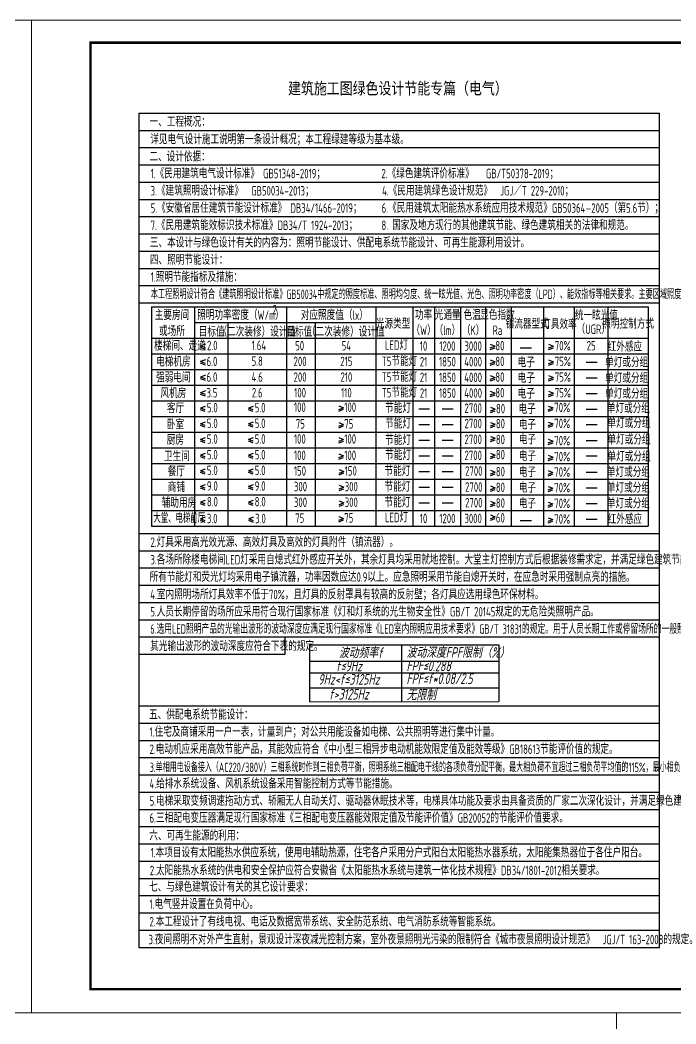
# Model space of a CAD drawing. Extents: x 2803505 to 5851001, y -1372902 to 24339.
# Drawn here: x 2892428 to 2920118, y -630329 to -587899 of the extents above; entities that cross this region are included whole.
import ezdxf
from ezdxf.enums import TextEntityAlignment as Align

# ---------------------------------------------------------------- set-up
doc = ezdxf.new("R2010")
doc.units = 0
doc.header["$LTSCALE"] = 1000
doc.header["$MEASUREMENT"] = 0
doc.layers.add('DIM-照明', color=7, linetype='CONTINUOUS')
doc.layers.add('TEL_TEXT', color=7, linetype='CONTINUOUS')
doc.layers.add('图框', color=147, linetype='CONTINUOUS', lineweight=20)
doc.styles.add('FFDI-TEXT', font='gbeitc.shx', dxfattribs={"width": 0.8, "height": 4.5, "bigfont": 'hztxt.shx'})
doc.styles.add('ICDA-STYLE2', font='simhei.ttf', dxfattribs={"width": 0.8})
doc.styles.add('TSSD_Dimension', font='Tssdeng.shx', dxfattribs={"width": 0.7, "bigfont": 'tssdchn.shx'})

msp = doc.modelspace()

# ---------------------------------------------------------------- linework, layer by layer
at = {"layer": 'TEL_TEXT'}
for p, q in [((2897972.5, -600021.8), (2918940.1, -600021.8)), ((2897972.5, -600021.8), (2897972.5, -609295.4)), ((2899787.5, -600021.8), (2899787.5, -609295.4)), ((2903675.1, -600021.8), (2903675.1, -609295.4)), ((2907441.8, -600021.8), (2907441.8, -609295.4)), ((2909014.6, -600021.8), (2909014.6, -609295.4)), ((2909926.9, -600021.8), (2909926.9, -609295.4)), ((2911022.8, -600021.8), (2911022.8, -609295.4)), ((2912075.6, -600021.8), (2912075.6, -609295.4)), ((2913165.4, -600021.8), (2913165.4, -609295.4)), ((2914527.7, -600021.8), (2914527.7, -609295.4)), ((2915826.7, -600021.8), (2915826.7, -609295.4)), ((2917243.3, -600021.8), (2917243.3, -609295.4)), ((2918940.1, -600021.8), (2918940.1, -609295.4)), ((2899787.5, -600684.2), (2907441.8, -600684.2)), ((2901192.6, -600684.2), (2901192.6, -609295.4)), ((2904891.6, -600684.2), (2904891.6, -609295.4)), ((2897972.5, -601346.6), (2918940.1, -601346.6)), ((2900251.9, -601593.6), (2900045.6, -601671.4)), ((2912280.4, -601599.7), (2912486.8, -601677.5)), ((2914741.1, -601599.7), (2914947.4, -601677.5)), ((2897972.5, -602009), (2918940.1, -602009)), ((2900251.9, -601749.1), (2900045.6, -601671.4)), ((2900251.9, -601819.8), (2900045.6, -601742.1)), ((2912280.4, -601755.2), (2912486.8, -601677.5)), ((2912280.4, -601825.9), (2912486.8, -601748.2)), ((2913536, -601757.7), (2914024.7, -601757.7)), ((2914741.1, -601755.2), (2914947.4, -601677.5)), ((2914741.1, -601825.9), (2914947.4, -601748.2)), ((2900251.9, -602256), (2900045.6, -602333.8)), ((2900251.9, -602411.5), (2900045.6, -602333.8)), ((2900251.9, -602482.2), (2900045.6, -602404.5)), ((2912280.4, -602262.1), (2912486.8, -602339.9)), ((2912280.4, -602417.6), (2912486.8, -602339.9)), ((2912280.4, -602488.3), (2912486.8, -602410.6)), ((2914741.1, -602262.1), (2914947.4, -602339.9)), ((2914741.1, -602417.6), (2914947.4, -602339.9)), ((2914741.1, -602488.3), (2914947.4, -602410.6)), ((2916333.5, -602356.5), (2916792.9, -602356.5)), ((2897972.5, -602671.4), (2918940.1, -602671.4)), ((2900251.9, -602911.8), (2900045.6, -602989.6)), ((2897972.5, -603333.8), (2918940.1, -603333.8)), ((2900251.9, -603067.3), (2900045.6, -602989.6)), ((2900251.9, -603138), (2900045.6, -603060.3)), ((2912280.4, -602924.5), (2912486.8, -603002.3)), ((2912280.4, -603080), (2912486.8, -603002.3)), ((2912280.4, -603150.7), (2912486.8, -603073)), ((2914741.1, -602924.5), (2914947.4, -603002.3)), ((2914741.1, -603080), (2914947.4, -603002.3)), ((2914741.1, -603150.7), (2914947.4, -603073)), ((2916333.5, -603018.9), (2916792.9, -603018.9)), ((2900251.9, -603574.2), (2900045.6, -603652)), ((2900251.9, -603729.7), (2900045.6, -603652)), ((2900251.9, -603800.4), (2900045.6, -603722.7)), ((2912280.4, -603586.9), (2912486.8, -603664.7)), ((2912280.4, -603742.4), (2912486.8, -603664.7)), ((2912280.4, -603813.1), (2912486.8, -603735.4)), ((2914741.1, -603586.9), (2914947.4, -603664.7)), ((2914741.1, -603742.4), (2914947.4, -603664.7)), ((2914741.1, -603813.1), (2914947.4, -603735.4)), ((2916333.5, -603681.3), (2916792.9, -603681.3)), ((2897972.5, -603996.2), (2918940.1, -603996.2)), ((2900249.1, -604226.4), (2900049.7, -604301.5)), ((2900249.1, -604376.6), (2900049.7, -604301.5)), ((2900249.1, -604445), (2900049.7, -604369.8)), ((2902267.6, -604226.4), (2902068.3, -604301.5)), ((2902267.6, -604376.6), (2902068.3, -604301.5)), ((2902267.6, -604445), (2902068.3, -604369.8)), ((2905884.9, -604208.2), (2906084.2, -604283.3)), ((2905884.9, -604358.5), (2906084.2, -604283.3)), ((2905884.9, -604426.8), (2906084.2, -604351.7)), ((2909257.7, -604326.6), (2909717.1, -604326.6)), ((2910249.1, -604326.6), (2910708.5, -604326.6)), ((2912290.5, -604265.1), (2912489.9, -604340.2)), ((2912290.5, -604415.4), (2912489.9, -604340.2)), ((2912290.5, -604483.7), (2912489.9, -604408.5)), ((2914729.7, -604217.3), (2914929, -604292.4)), ((2914729.7, -604367.5), (2914929, -604292.4)), ((2914729.7, -604435.8), (2914929, -604360.7)), ((2916333.5, -604343.7), (2916792.9, -604343.7)), ((2897972.5, -604658.6), (2918940.1, -604658.6)), ((2900249.1, -604888.8), (2900049.7, -604963.9)), ((2900249.1, -605039), (2900049.7, -604963.9)), ((2900249.1, -605107.4), (2900049.7, -605032.2)), ((2902267.6, -604888.8), (2902068.3, -604963.9)), ((2902267.6, -605039), (2902068.3, -604963.9)), ((2902267.6, -605107.4), (2902068.3, -605032.2)), ((2905884.9, -604911.3), (2906084.2, -604986.4)), ((2905884.9, -605061.6), (2906084.2, -604986.4)), ((2909257.7, -604992.4), (2909717.1, -604992.4)), ((2910249.1, -604992.4), (2910708.5, -604992.4)), ((2912283.1, -604901.6), (2912482.5, -604976.8)), ((2912283.1, -605051.9), (2912482.5, -604976.8)), ((2914729.7, -604891.1), (2914929, -604966.2)), ((2914729.7, -605041.3), (2914929, -604966.2)), ((2914729.7, -605109.6), (2914929, -605034.5)), ((2916333.5, -604995.3), (2916792.9, -604995.3)), ((2897972.5, -605321), (2918940.1, -605321)), ((2905884.9, -605129.9), (2906084.2, -605054.7)), ((2912283.1, -605120.2), (2912482.5, -605045.1)), ((2900249.1, -605551.2), (2900049.7, -605626.3)), ((2900249.1, -605701.4), (2900049.7, -605626.3)), ((2900249.1, -605769.8), (2900049.7, -605694.6)), ((2902267.6, -605551.2), (2902068.3, -605626.3)), ((2902267.6, -605701.4), (2902068.3, -605626.3)), ((2902267.6, -605769.8), (2902068.3, -605694.6)), ((2905884.9, -605548.6), (2906084.2, -605623.7)), ((2905884.9, -605698.8), (2906084.2, -605623.7)), ((2905884.9, -605767.2), (2906084.2, -605692)), ((2909257.7, -605654.8), (2909717.1, -605654.8)), ((2910249.1, -605654.8), (2910708.5, -605654.8)), ((2912283.1, -605495.7), (2912482.5, -605570.9)), ((2912283.1, -605646), (2912482.5, -605570.9)), ((2912283.1, -605714.3), (2912482.5, -605639.2)), ((2914729.7, -605618.4), (2914929, -605693.5)), ((2914729.7, -605768.7), (2914929, -605693.5)), ((2914729.7, -605837), (2914929, -605761.8)), ((2916333.5, -605664.2), (2916792.9, -605664.2)), ((2897972.5, -605983.4), (2918940.1, -605983.4)), ((2900249.1, -606213.6), (2900049.7, -606288.7)), ((2900249.1, -606363.8), (2900049.7, -606288.7)), ((2902267.6, -606213.6), (2902068.3, -606288.7)), ((2902267.6, -606363.8), (2902068.3, -606288.7)), ((2905884.9, -606238.5), (2906084.2, -606313.6)), ((2912283.1, -606209.9), (2912482.5, -606285)), ((2912283.1, -606360.2), (2912482.5, -606285)), ((2914729.7, -606294.4), (2914929, -606369.5)), ((2897972.5, -606645.8), (2918940.1, -606645.8)), ((2900249.1, -606432.2), (2900049.7, -606357)), ((2902267.6, -606432.2), (2902068.3, -606357)), ((2905884.9, -606388.7), (2906084.2, -606313.6)), ((2905884.9, -606457.1), (2906084.2, -606381.9)), ((2909257.7, -606317.2), (2909717.1, -606317.2)), ((2910249.1, -606317.2), (2910708.5, -606317.2)), ((2912283.1, -606428.5), (2912482.5, -606353.3)), ((2914729.7, -606444.6), (2914929, -606369.5)), ((2914729.7, -606512.9), (2914929, -606437.8)), ((2916333.5, -606321.1), (2916792.9, -606321.1)), ((2900249.1, -606876), (2900049.7, -606951.1)), ((2900249.1, -607026.2), (2900049.7, -606951.1)), ((2900249.1, -607094.6), (2900049.7, -607019.4)), ((2902267.6, -606876), (2902068.3, -606951.1)), ((2902267.6, -607026.2), (2902068.3, -606951.1)), ((2902267.6, -607094.6), (2902068.3, -607019.4)), ((2905903.1, -606899.3), (2906102.4, -606974.4)), ((2905903.1, -607049.5), (2906102.4, -606974.4)), ((2905903.1, -607117.9), (2906102.4, -607042.7)), ((2909257.7, -606979.6), (2909717.1, -606979.6)), ((2910249.1, -606979.6), (2910708.5, -606979.6)), ((2912283.1, -606929.9), (2912482.5, -607005)), ((2912283.1, -607080.2), (2912482.5, -607005)), ((2912283.1, -607148.5), (2912482.5, -607073.3)), ((2914728.4, -606944.1), (2914927.8, -607019.2)), ((2914728.4, -607094.4), (2914927.8, -607019.2)), ((2914728.4, -607162.7), (2914927.8, -607087.6)), ((2916333.5, -607001.2), (2916792.9, -607001.2)), ((2897972.5, -607308.2), (2918940.1, -607308.2)), ((2900249.1, -607538.4), (2900049.7, -607613.5)), ((2902267.6, -607538.4), (2902068.3, -607613.5)), ((2905903.1, -607561.7), (2906102.4, -607636.8)), ((2897972.5, -607970.6), (2918940.1, -607970.6)), ((2900249.1, -607688.6), (2900049.7, -607613.5)), ((2900249.1, -607757), (2900049.7, -607681.8)), ((2902267.6, -607688.6), (2902068.3, -607613.5)), ((2902267.6, -607757), (2902068.3, -607681.8)), ((2905903.1, -607711.9), (2906102.4, -607636.8)), ((2905903.1, -607780.3), (2906102.4, -607705.1)), ((2909257.7, -607642), (2909717.1, -607642)), ((2910249.1, -607642), (2910708.5, -607642)), ((2912283.1, -607592.3), (2912482.5, -607667.4)), ((2912283.1, -607742.6), (2912482.5, -607667.4)), ((2912283.1, -607810.9), (2912482.5, -607735.7)), ((2914728.4, -607606.5), (2914927.8, -607681.6)), ((2914728.4, -607756.8), (2914927.8, -607681.6)), ((2914728.4, -607825.1), (2914927.8, -607750)), ((2916333.5, -607663.6), (2916792.9, -607663.6)), ((2900249.1, -608200.8), (2900049.7, -608275.9)), ((2900249.1, -608351), (2900049.7, -608275.9)), ((2900249.1, -608419.4), (2900049.7, -608344.2)), ((2902267.6, -608200.8), (2902068.3, -608275.9)), ((2902267.6, -608351), (2902068.3, -608275.9)), ((2902267.6, -608419.4), (2902068.3, -608344.2)), ((2905903.1, -608224.1), (2906102.4, -608299.2)), ((2905903.1, -608374.3), (2906102.4, -608299.2)), ((2905903.1, -608442.7), (2906102.4, -608367.5)), ((2909257.7, -608304.4), (2909717.1, -608304.4)), ((2910249.1, -608304.4), (2910708.5, -608304.4)), ((2912283.1, -608240.1), (2912482.5, -608315.3)), ((2912283.1, -608390.4), (2912482.5, -608315.3)), ((2912283.1, -608458.7), (2912482.5, -608383.6)), ((2914728.4, -608268.9), (2914927.8, -608344)), ((2914728.4, -608419.2), (2914927.8, -608344)), ((2914728.4, -608487.5), (2914927.8, -608412.4)), ((2916333.5, -608326), (2916792.9, -608326)), ((2897972.5, -608633), (2918940.1, -608633)), ((2912283.1, -608818), (2912482.5, -608893.1)), ((2900249.1, -608911.7), (2900049.7, -608986.8)), ((2900249.1, -609061.9), (2900049.7, -608986.8)), ((2900249.1, -609130.2), (2900049.7, -609055.1)), ((2902286.2, -608911.7), (2902086.8, -608986.8)), ((2902286.2, -609061.9), (2902086.8, -608986.8)), ((2902286.2, -609130.2), (2902086.8, -609055.1)), ((2905884.9, -608885.7), (2906084.2, -608960.8)), ((2905884.9, -609036), (2906084.2, -608960.8)), ((2905884.9, -609104.3), (2906084.2, -609029.1)), ((2912283.1, -608968.3), (2912482.5, -608893.1)), ((2912283.1, -609036.6), (2912482.5, -608961.5)), ((2913536, -609044.1), (2914024.7, -609044.1)), ((2914728.4, -608931.3), (2914927.8, -609006.4)), ((2914728.4, -609081.6), (2914927.8, -609006.4)), ((2914728.4, -609149.9), (2914927.8, -609074.8)), ((2916333.5, -608988.4), (2916792.9, -608988.4)), ((2897972.5, -609295.4), (2918940.1, -609295.4)), ((2903617.3, -614700.4), (2903617.3, -613971.4)), ((2904653.5, -614301.1), (2904653.4, -616707.7)), ((2904653.5, -614301.1), (2912637.8, -614300.9)), ((2904653.5, -614301.1), (2912637.8, -614300.9)), ((2904653.5, -614301), (2912637.8, -614301)), ((2904653.5, -614301.1), (2912637.8, -614301.1)), ((2908526.8, -614301.1), (2908526.5, -616707.7)), ((2912637.8, -614300.8), (2912637.7, -616707.8)), ((2904653.5, -614990), (2912637.8, -614989.9)), ((2904653.5, -614990.1), (2911318, -614990.1)), ((2904653.5, -615486.9), (2912637.8, -615486.7)), ((2904653.5, -616125.9), (2912637.8, -616125.8)), ((2904653.5, -616707.9), (2912637.8, -616707.8))]:
    msp.add_line(p, q, dxfattribs=at)
for points in [[(2897435.4, -591833), (2897435.4, -627093.4), (2919419.9, -627093.4), (2919419.9, -591833)], [(2897435.4, -591833), (2919419.9, -591833)], [(2897435.4, -592562), (2919419.9, -592562)], [(2897435.4, -593291), (2919419.9, -593291)], [(2897435.4, -594020), (2919419.9, -594020)], [(2897435.4, -594749), (2919419.9, -594749)], [(2897435.4, -595478), (2919419.9, -595478)], [(2897435.4, -596207), (2919419.9, -596207)], [(2897435.4, -596207), (2919419.9, -596207)], [(2897435.4, -596936), (2919419.9, -596936)], [(2897435.4, -597665), (2919419.9, -597665)], [(2897435.4, -598394), (2919419.9, -598394)], [(2897435.4, -599123), (2919419.9, -599123)], [(2897435.4, -599852), (2919419.9, -599852)], [(2897435.4, -609597.4), (2919419.9, -609597.4)], [(2897435.4, -610326.4), (2919419.9, -610326.4)], [(2897435.4, -611055.4), (2919419.9, -611055.4)], [(2897435.4, -611784.4), (2919419.9, -611784.4)], [(2897435.4, -612513.4), (2919419.9, -612513.4)], [(2897435.4, -613242.4), (2919419.9, -613242.4)], [(2897435.4, -613971.4), (2919419.9, -613971.4)], [(2897435.4, -614700.4), (2903617.3, -614700.4)], [(2897435.4, -616887.4), (2919419.9, -616887.4)], [(2897435.4, -617616.4), (2919419.9, -617616.4)], [(2897435.4, -618345.4), (2919419.9, -618345.4)], [(2897435.4, -619074.4), (2919419.9, -619074.4)], [(2897435.4, -619803.4), (2919419.9, -619803.4)], [(2897435.4, -620532.4), (2919419.9, -620532.4)], [(2897435.4, -621261.4), (2919419.9, -621261.4)], [(2897435.4, -621990.4), (2919419.9, -621990.4)], [(2897435.4, -622719.4), (2919419.9, -622719.4)], [(2897435.4, -623448.4), (2919419.9, -623448.4)], [(2897435.4, -624177.4), (2919419.9, -624177.4)], [(2897435.4, -624906.4), (2919419.9, -624906.4)], [(2897435.4, -625635.4), (2919419.9, -625635.4)], [(2897435.4, -626364.4), (2919419.9, -626364.4)]]:
    msp.add_lwpolyline(points, dxfattribs=at)
at = {"layer": '图框'}
for points in [[(2833503.5, -587899.4), (2892903.3, -587899.4), (2892903.3, -629853.6), (2833503.5, -629853.6)], [(2892903.3, -587899.4), (2952303.2, -587899.4), (2952303.2, -629853.6), (2892903.3, -629853.6)], [(2833503.5, -629853.6), (2917603.5, -629853.6), (2917603.5, -689253.6), (2833503.5, -689253.6)], [(2917603.5, -629853.6), (3001703.5, -629853.6), (3001703.5, -689253.6), (2917603.5, -689253.6)]]:
    msp.add_lwpolyline(points, close=True, dxfattribs=at)
at = {"layer": '图框', "const_width": 100}
msp.add_lwpolyline([(2895403.3, -628853.6), (2951303.3, -628853.6), (2951303.3, -588853.6), (2895403.3, -588853.6)], close=True, dxfattribs=at)

# ---------------------------------------------------------------- texts
at = {"layer": 'DIM-照明', "color": 7, "linetype": 'Continuous', "style": 'FFDI-TEXT', "width": 0.8}
for s, p in [('波动频率f', (2905887.7, -614864.5)), ('波动深度FPF限制（%%%）', (2908743, -614854)), ('FPF≤0.288', (2908743, -615420.4)), ('FPF≤f*0.08/2.5', (2908743, -615961.5)), ('无限制', (2908743, -616646.6))]:
    msp.add_text(s, height=450, dxfattribs=at).set_placement(p)
for s, p in [('f≤9Hz', (2906313, -615203.5)), ('9Hz<f≤3125Hz', (2906313, -615766.5)), ('f>3125Hz', (2906313, -616394.5))]:
    msp.add_text(s, height=450, dxfattribs=at).set_placement(p, align=Align.MIDDLE_CENTER)
at = {"layer": 'TEL_TEXT', "color": 4, "style": 'ICDA-STYLE2', "width": 0.8}
msp.add_text('建筑施工图绿色设计节能专篇（电气）', height=500, dxfattribs=at).set_placement((2903741.4, -591034.9))
at = {"layer": 'TEL_TEXT', "style": 'TSSD_Dimension'}
for s, width, p in [('一、工程概况：', 0.7, (2897893.3, -592404.8)), ('详见电气设计施工说明第一条设计概况；本工程绿建等级为基本级。', 0.7, (2897920.5, -593144.1)), ('二、设计依据：', 0.7, (2897887.9, -593875.7)), ('1.《民用建筑电气设计标准》 GB51348-2019；              2.《绿色建筑评价标准》   GB/T50378-2019；', 0.7, (2897938.6, -594585.6)), ('3.《建筑照明设计标准》  GB50034-2013；                 4.《民用建筑绿色设计规范》  JGJ／T 229-2010；', 0.7, (2897938.6, -595314.6)), ('5.《安徽省居住建筑节能设计标准》 DB34/1466-2019；     6.《民用建筑太阳能热水系统应用技术规范》GB50364—2005（第5.6节）；', 0.7, (2897938.6, -596043.6)), ('7.《民用建筑能效标识技术标准》DB34/T 1924-2013；      8. 国家及地方现行的其他建筑节能、绿色建筑相关的法律和规范。', 0.7, (2897938.6, -596772.6)), ('三、本设计与绿色设计有关的内容为：照明节能设计、供配电系统节能设计、可再生能源利用设计。', 0.7, (2897907.8, -597509.1)), ('四、照明节能设计：', 0.7, (2897907.8, -598238.1)), ('1.照明节能指标及措施：', 0.7, (2897943, -598959.6)), ('本工程照明设计符合《建筑照明设计标准》GB50034中规定的照度标准、照明均匀度、统一眩光值、光色、照明功率密度（LPD）、能效指标等相关要求。主要区域照度标准、URG、Ra、LPD值如下表：', 0.58, (2897944.8, -599688.6)), ('2', 0.7, (2903085.3, -600336.8)), ('统一眩光值', 0.7, (2915851.4, -600578.9)), ('（UGR）', 0.7, (2915925.3, -601165)), ('楼梯间、走道', 0.7, (2898085.4, -601869.4)), ('2.0', 0.7, (2900320.6, -601851.8)), ('1.64', 0.7, (2902210.3, -601851.8)), ('50', 0.7, (2904044, -601863.2)), ('54', 0.7, (2906003.7, -601863.2)), ('LED灯', 0.7, (2907831.3, -601836.2)), ('80', 0.7, (2912494.2, -601863.2)), ('70%%%', 0.7, (2915003.8, -601863.2)), ('25', 0.7, (2916352.2, -601861.9)), ('T5节能灯', 0.7, (2907702.6, -602523.6)), ('80', 0.7, (2912494.2, -602525.6)), ('75%%%', 0.7, (2915003.8, -602525.6)), ('T5节能灯', 0.7, (2907702.6, -603186)), ('80', 0.7, (2912494.2, -603188)), ('75%%%', 0.7, (2915003.8, -603188)), ('75%%%', 0.7, (2915003.8, -603188)), ('T5节能灯', 0.7, (2907702.6, -603848.4)), ('80', 0.7, (2912494.2, -603850.4)), ('75%%%', 0.7, (2915003.8, -603850.4)), ('75%%%', 0.7, (2915003.8, -603850.4)), ('客厅', 0.7, (2898625, -604506.5)), ('5.0', 0.7, (2900315.5, -604481)), ('5.0', 0.7, (2902334.1, -604481)), ('100', 0.7, (2903990.1, -604462.8)), ('100', 0.7, (2906116, -604462.8)), ('节能灯', 0.7, (2907842.6, -604503.8)), ('80', 0.7, (2912523.5, -604519.7)), ('70%%%', 0.7, (2914983.5, -604471.9)), ('卧室', 0.7, (2898625, -605197)), ('5.0', 0.7, (2900315.5, -605143.4)), ('5.0', 0.7, (2902334.1, -605143.4)), ('75', 0.7, (2904069.1, -605165.9)), ('75', 0.7, (2906116, -605165.9)), ('节能灯', 0.7, (2907842.6, -605159.6)), ('80', 0.7, (2912516.1, -605156.3)), ('70%%%', 0.7, (2914983.5, -605145.7)), ('厨房 ', 0.7, (2898617.3, -605847.6)), ('5.0', 0.7, (2900315.5, -605805.8)), ('5.0', 0.7, (2902334.1, -605805.8)), ('100', 0.7, (2903990.1, -605803.2)), ('100', 0.7, (2906116, -605803.2)), ('节能灯', 0.7, (2907842.6, -605853.4)), ('80', 0.7, (2912516.1, -605828)), ('70%%%', 0.7, (2914983.5, -605873)), ('卫生间 ', 0.7, (2898500.8, -606541.9)), ('5.0', 0.7, (2900315.5, -606468.2)), ('5.0', 0.7, (2902334.1, -606468.2)), ('100', 0.7, (2903990.1, -606493.1)), ('100', 0.7, (2906116, -606493.1)), ('节能灯', 0.7, (2907842.6, -606492.3)), ('80', 0.7, (2912516.1, -606464.5)), ('70%%%', 0.7, (2914983.5, -606549)), ('5.0', 0.7, (2900315.5, -607130.6)), ('5.0', 0.7, (2902334.1, -607130.6)), ('节能灯', 0.7, (2907817.1, -607163.7)), ('餐厅', 0.7, (2898662.4, -607180.7)), ('150', 0.7, (2903990.1, -607153.9)), ('150', 0.7, (2906134.2, -607153.9)), ('80', 0.7, (2912516.1, -607184.5)), ('70%%%', 0.7, (2914982.3, -607198.7)), ('商铺', 0.7, (2898662.4, -607843.1)), ('9.0', 0.7, (2900315.5, -607793)), ('9.0', 0.7, (2902334.1, -607793)), ('300', 0.7, (2903990.1, -607816.3)), ('300', 0.7, (2906134.2, -607816.3)), ('节能灯', 0.7, (2907817.1, -607826.1)), ('80', 0.7, (2912516.1, -607846.9)), ('70%%%', 0.7, (2914982.3, -607861.1)), ('辅助用房', 0.7, (2898409.4, -608505.5)), ('8.0', 0.7, (2900315.5, -608455.4)), ('8.0', 0.7, (2902334.1, -608455.4)), ('300', 0.7, (2903990.1, -608478.7)), ('300', 0.7, (2906134.2, -608478.7)), ('节能灯', 0.7, (2907817.1, -608488.5)), ('80', 0.7, (2912516.1, -608509.3)), ('70%%%', 0.7, (2914982.3, -608523.5)), ('大堂、电梯前厅', 0.6, (2898054.4, -609149.1)), ('3.0', 0.7, (2900315.5, -609166.3)), ('3.0', 0.7, (2902352.6, -609166.3)), ('75', 0.7, (2904044, -609149.6)), ('75', 0.7, (2906116, -609140.3)), ('LED灯', 0.7, (2907831.3, -609122.6)), ('60', 0.7, (2912518.2, -609138)), ('70%%%', 0.7, (2914982.3, -609185.9)), ('2.灯具采用高光效光源、高效灯具及高效的灯具附件（镇流器）。', 0.7, (2897934.7, -610169.1)), ('3.各场所除楼电梯间LED灯采用自熄式红外感应开关外，其余灯具均采用就地控制。大堂主灯控制方式后根据装修需求定，并满足绿色建筑节能设计要求。', 0.7, (2897931.3, -610908.1)), ('所有节能灯和荧光灯均采用电子镇流器，功率因数应达0.9以上。应急照明采用节能自熄开关时，在应急时采用强制点亮的措施。', 0.7, (2897897.3, -611640.6)), ('4.室内照明场所灯具效率不低于70%%%，且灯具的反射罩具有较高的反射壁；各灯具应选用绿色环保材料。', 0.7, (2897924.6, -612378.4)), ('5.人员长期停留的场所应采用符合现行国家标准《灯和灯系统的光生物安全性》GB/T 20145规定的无危险类照明产品。', 0.7, (2897924.6, -613107.4)), ('6.选用LED照明产品的光输出波形的波动深度应满足现行国家标准《LED室内照明应用技术要求》GB/T 31831的规定。用于人员长期工作或停留场所的一般照明的LED光源和LED灯具，', 0.63, (2897924.6, -613836.4)), ('其光输出波形的波动深度应符合下表的规定。', 0.7, (2897924.6, -614565.4)), ('五、供配电系统节能设计：', 0.7, (2897875.4, -617460.5)), ('1.住宅及商铺采用一户一表，计量到户；对公共用能设备如电梯、公共照明等进行集中计量。', 0.7, (2897894.6, -618188.1)), ('2.电动机应采用高效节能产品，其能效应符合《中小型三相异步电动机能效限定值及能效等级》GB18613节能评价值的规定。', 0.7, (2897894.6, -618917.1)), ('3.单相用电设备接入（AC220/380V）三相系统时作到三相负荷平衡，照明系统三相配电干线的各项负荷分配平衡，最大相负荷不宜超过三相负荷平均值的115%%%，最小相负荷不低于三相负荷平均值的85%%%。', 0.57, (2897899.3, -619683.5)), ('4.给排水系统设备、风机系统设备采用智能控制方式等节能措施。', 0.7, (2897894.6, -620375.1)), ('5.电梯采取变频调速拖动方式、轿厢无人自动关灯、驱动器休眠技术等，电梯具体功能及要求由具备资质的厂家二次深化设计，并满足绿色建筑节能设计要求。', 0.7, (2897894.6, -621104.1)), ('6.三相配电变压器满足现行国家标准《三相配电变压器能效限定值及节能评价值》GB20052的节能评价值要求。', 0.7, (2897893.3, -621823)), ('六、可再生能源的利用：', 0.7, (2897883.2, -622573.3)), ('1.本项目设有太阳能热水供应系统，使用电辅助热源，住宅各户采用分户式阳台太阳能热水器系统，太阳能集热器位于各住户阳台。', 0.7, (2897938, -623287.8)), ('七、与绿色建筑设计有关的其它设计要求：', 0.7, (2897874.1, -624740.4)), ('1.电气竖井设置在负荷中心。', 0.7, (2897893.3, -625468)), ('2.本工程设计了有线电视、电话及数据宽带系统、安全防范系统、电气消防系统等智能系统。', 0.7, (2897893.3, -626207.5)), ('3.夜间照明不对外产生直射，景观设计深夜减光控制方案，室外夜景照明光污染的限制符合《城市夜景照明设计规范》  JGJ/T 163-2008的规定。', 0.7, (2897850.2, -626960.5))]:
    msp.add_text(s, height=400, dxfattribs=dict(at, width=width)).set_placement(p)
at = {"layer": 'TEL_TEXT', "style": 'TSSD_Dimension', "width": 0.7}
for s, p in [('主要房间', (2898841.5, -600374.9)), ('照明功率密度（W/m）', (2901731.2, -600369.9)), ('对应照度值（lx）', (2905696.6, -600369.9)), ('功率', (2909463.9, -600368.5)), ('光通量', (2910480.5, -600368.5)), ('色温', (2911518, -600368.5)), ('显色指数', (2912580.6, -600362.4)), ('光源类型', (2908175.7, -600737)), ('（W）', (2909463.9, -601015.1)), ('（lm）', (2910470.7, -601015.1)), ('（K）', (2911557.3, -601015.1)), ('镇流器型式', (2913838.7, -600741.2)), ('灯具效率', (2915200.5, -600760.9)), ('照明控制方式', (2918099.6, -600741.2)), ('或场所', (2898841.5, -601050.7)), ('目标值', (2900519.1, -601075)), ('（二次装修）设计值', (2902442.6, -601075)), ('目标值', (2904218.2, -601075)), ('（二次装修）设计值', (2906179.1, -601075)), ('Ra', (2912580.6, -601009)), ('10', (2909463.9, -601677.5)), ('1200', (2910470.7, -601677.5)), ('3000', (2911557.3, -601677.5)), ('红外感应', (2917963.7, -601709)), ('电梯机房', (2898900.1, -602343.2)), ('6.0', (2900529.3, -602324.9)), ('5.8', (2902439.6, -602314)), ('200', (2904250.9, -602325.4)), ('215', (2906204.7, -602325.4)), ('21', (2909463.9, -602339.9)), ('1850', (2910470.7, -602339.9)), ('4000', (2911557.3, -602339.9)), ('电子', (2913802.3, -602371.4)), ('单灯或分组', (2918040.4, -602371.4)), ('强弱电间', (2898900.1, -603009.9)), ('6.0', (2900529.3, -602987.3)), ('4.6', (2902439.6, -602987.8)), ('200', (2904250.9, -602987.8)), ('210', (2906204.7, -602987.8)), ('21', (2909463.9, -603002.3)), ('1850', (2910470.7, -603002.3)), ('4000', (2911557.3, -603002.3)), ('电子', (2913802.3, -603033.8)), ('单灯或分组', (2918040.4, -603033.8)), ('风机房', (2898900.1, -603672.3)), ('3.5', (2900529.3, -603649.7)), ('2.6', (2902439.6, -603650.2)), ('100', (2904250.9, -603650.2)), ('110', (2906204.7, -603650.2)), ('21', (2909463.9, -603664.7)), ('1850', (2910470.7, -603664.7)), ('4000', (2911557.3, -603664.7)), ('电子', (2913802.3, -603696.2)), ('单灯或分组', (2918040.4, -603696.2)), ('2700', (2911560.3, -604300.3)), ('电子', (2913838.1, -604344.3)), ('单灯或分组', (2918109.9, -604314.3)), ('2700', (2911560.3, -604950)), ('电子', (2913848.6, -605000.7)), ('单灯或分组', (2918138.2, -604936.3)), ('2700', (2911560.3, -605620.5)), ('电子', (2913848.6, -605629.7)), ('单灯或分组', (2918138.2, -605636.6)), ('2700', (2911560.3, -606296.3)), ('电子', (2913848.6, -606333.6)), ('单灯或分组', (2918138.2, -606351.2)), ('2700', (2911584.9, -606957.5)), ('电子', (2913848.6, -607009.3)), ('单灯或分组', (2918113.1, -607007.1)), ('2700', (2911584.9, -607635.4)), ('电子', (2913848.6, -607671.7)), ('单灯或分组', (2918113.1, -607669.5)), ('2700', (2911584.9, -608297.8)), ('电子', (2913848.6, -608334.1)), ('单灯或分组', (2918113.1, -608331.9)), ('10', (2909463.9, -608963.9)), ('1200', (2910470.7, -608963.9)), ('3000', (2911557.3, -608963.9)), ('红外感应', (2917963.7, -608995.4))]:
    msp.add_text(s, height=400, dxfattribs=at).set_placement(p, align=Align.MIDDLE_CENTER)
at = {"layer": 'TEL_TEXT', "color": 1, "style": 'TSSD_Dimension', "width": 0.7}
msp.add_text('2.太阳能热水系统的供电和安全保护应符合安徽省《太阳能热水系统与建筑一体化技术规程》DB34/1801-2012相关要求。', height=400, dxfattribs=at).set_placement((2897906.9, -624041.3))

doc.saveas('drawing.dxf')
